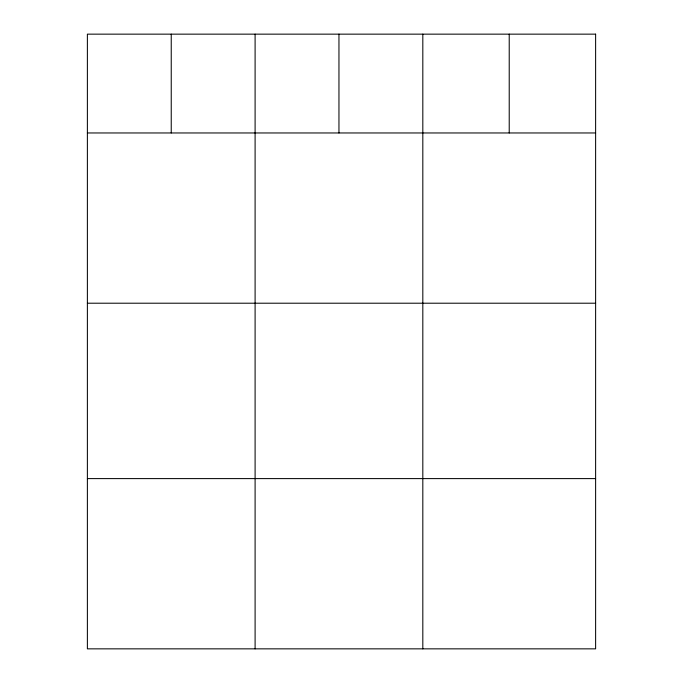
<?xml version="1.0" encoding="UTF-8"?>
<svg xmlns="http://www.w3.org/2000/svg" width="683" height="683" viewBox="0 0 683 683"><rect width="100%" height="100%" fill="white"/><g stroke="black" fill="none" stroke-linecap="round" stroke-linejoin="round"><path stroke-width="1.02" d="M87.381 132.963L595.619 132.963M87.381 303.209L595.619 303.209M87.381 478.604L595.619 478.604M509.219 34.15L509.219 132.963M422.82 34.15L422.82 648.85M338.956 34.15L338.956 132.963M255.101 34.15L255.101 648.85M171.237 34.15L171.237 132.963M595.619 34.15L87.381 34.15L87.381 648.85L595.619 648.85L595.619 34.15"/></g></svg>
